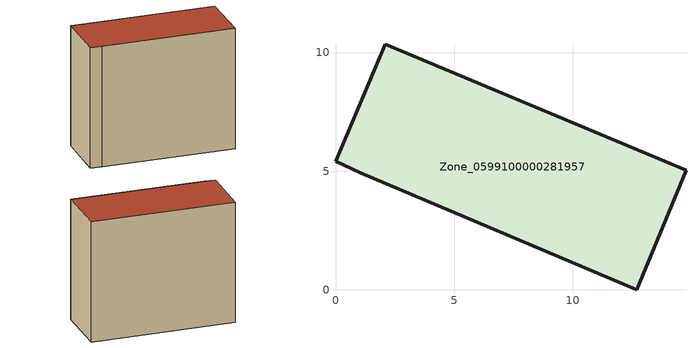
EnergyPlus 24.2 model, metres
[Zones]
Zone_0599100000281957
 floor ground (C_G): 12.71,0 1.05,4.93 0,5.42 2.1,10.35 14.78,5.05 z0
 wall outside (C_F): 1.05,4.93 12.71,0 14.78,5.05 2.1,10.35 0,5.42 1.05,4.93 z0:11.79
 roof outside (C_R): 14.78,5.05 2.1,10.35 0,5.42 1.05,4.93 12.71,0 z11.79
[BUILDING]
Pand.0599100000281957: North Axis=0; Terrain=City; Loads Convergence Tolerance Value=0.04; Temperature Convergence Tolerance Value=0.4; Solar Distribution=FullExterior; Maximum Number of Warmup Days=25; Minimum Number of Warmup Days=1
[Site:Location]
Rotterdam.The.Hague.AP_ZH_NLD Design_Conditions: Latitude=51.96; Longitude=4.45; Time Zone=1; Elevation=-4.5
[SITE:GROUNDTEMPERATURE:BUILDINGSURFACE]
18, 18, 18, 18, 18, 18, 18, 18, 18, 18, 18, 18
[MATERIAL] Thermal Absorptance=0.9; Solar Absorptance=0.7; Visible Absorptance=0.7
Name | Roughness | Thickness | Conductivity | Density | Specific Heat
G.TI.1946 | MediumSmooth | 0.15 | 1 | 540 | 1210
F.TI.1946 | Rough | 0.3 | 0.857143 | 1920 | 840
R.TI.1946 | MediumRough | 0.2 | 0.1 | 1500 | 1000
[CONSTRUCTION]
C_G: G.TI.1946
C_F: F.TI.1946
C_R: R.TI.1946
[ZONE]
Zone_0599100000281957: Type=1; Multiplier=1; Ceiling Height=Autocalculate; Volume=Autocalculate; Floor Area=autocalculate; Part of Total Floor Area=Yes
[ZONEINFILTRATION:DESIGNFLOWRATE]
Infil_Zone_0599100000281957: Zone or ZoneList or Space or SpaceList=Zone_0599100000281957; Schedule=AlwaysOn; Design Flow Rate Calculation Method=Flow/Area; Flow Rate per Floor Area=0.003; Constant Term Coefficient=1; Temperature Term Coefficient=0; Velocity Term Coefficient=0; Velocity Squared Term Coefficient=0
[HVACTEMPLATE:ZONE:IDEALLOADSAIRSYSTEM]
Zone_0599100000281957: Maximum Heating Supply Air Temperature=50; Minimum Cooling Supply Air Temperature=13; Maximum Heating Supply Air Humidity Ratio=0.0156; Minimum Cooling Supply Air Humidity Ratio=0.0077; Heating Limit=NoLimit; Cooling Limit=NoLimit; Dehumidification Control Type=ConstantSensibleHeatRatio; Cooling Sensible Heat Ratio=0.7; Dehumidification Setpoint=60; Humidification Control Type=None; Humidification Setpoint=30; Outdoor Air Method=None; Outdoor Air Flow Rate per Person=0.00944; Outdoor Air Flow Rate per Zone Floor Area=0; Outdoor Air Flow Rate per Zone=0; Demand Controlled Ventilation Type=None; Outdoor Air Economizer Type=NoEconomizer; Heat Recovery Type=None; Sensible Heat Recovery Effectiveness=0.7; Latent Heat Recovery Effectiveness=0.65
[ZONECONTROL:THERMOSTAT]
ThermostatControl_Zone_0599100000281957: Zone or ZoneList=Zone_0599100000281957; Control Type Schedule=DualSetpointControlType; Control 1=Thermostat_Zone_0599100000281957; Temperature Difference Between Cutout And Setpoint=0
[THERMOSTATSETPOINT:DUALSETPOINT]
Thermostat_Zone_0599100000281957: Heating Setpoint Temperature Schedule=HeatingSetpoint_Zone_0599100000281957; Cooling Setpoint Temperature Schedule=CoolingSetpoint_Zone_0599100000281957
[SCHEDULE:COMPACT]
HeatingSetpoint_Zone_0599100000281957: Through: 12/31, For: AllDays, Until: 24:00, 21
CoolingSetpoint_Zone_0599100000281957: Through: 12/31, For: AllDays, Until: 24:00, 24
DualSetpointControlType: Through: 12/31, For: AllDays, Until: 24:00, 4
AlwaysOn: Through: 12/31, For: AllDays, Until: 24:00, 1
